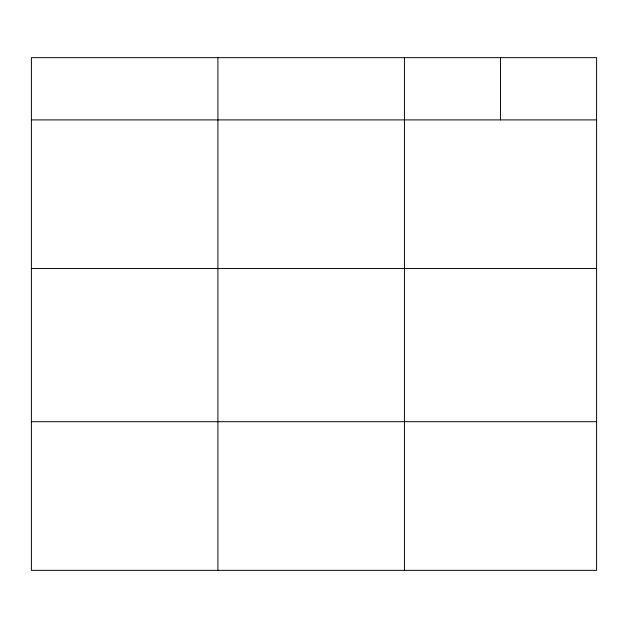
<?xml version="1.0" encoding="UTF-8"?>
<svg xmlns="http://www.w3.org/2000/svg" width="628" height="628" viewBox="0 0 628 628"><rect width="100%" height="100%" fill="white"/><g stroke="black" fill="none" stroke-linecap="round" stroke-linejoin="round"><path stroke-width="0.94" d="M596.6 268.549L596.6 57.65L31.4 57.65L31.4 570.35L596.6 570.35L596.6 268.549L31.4 268.549M31.4 119.901L596.6 119.901M31.4 421.702L596.6 421.702M500.516 57.65L500.516 119.901M404.432 57.65L404.432 570.35M217.916 57.65L217.916 570.35"/></g></svg>
